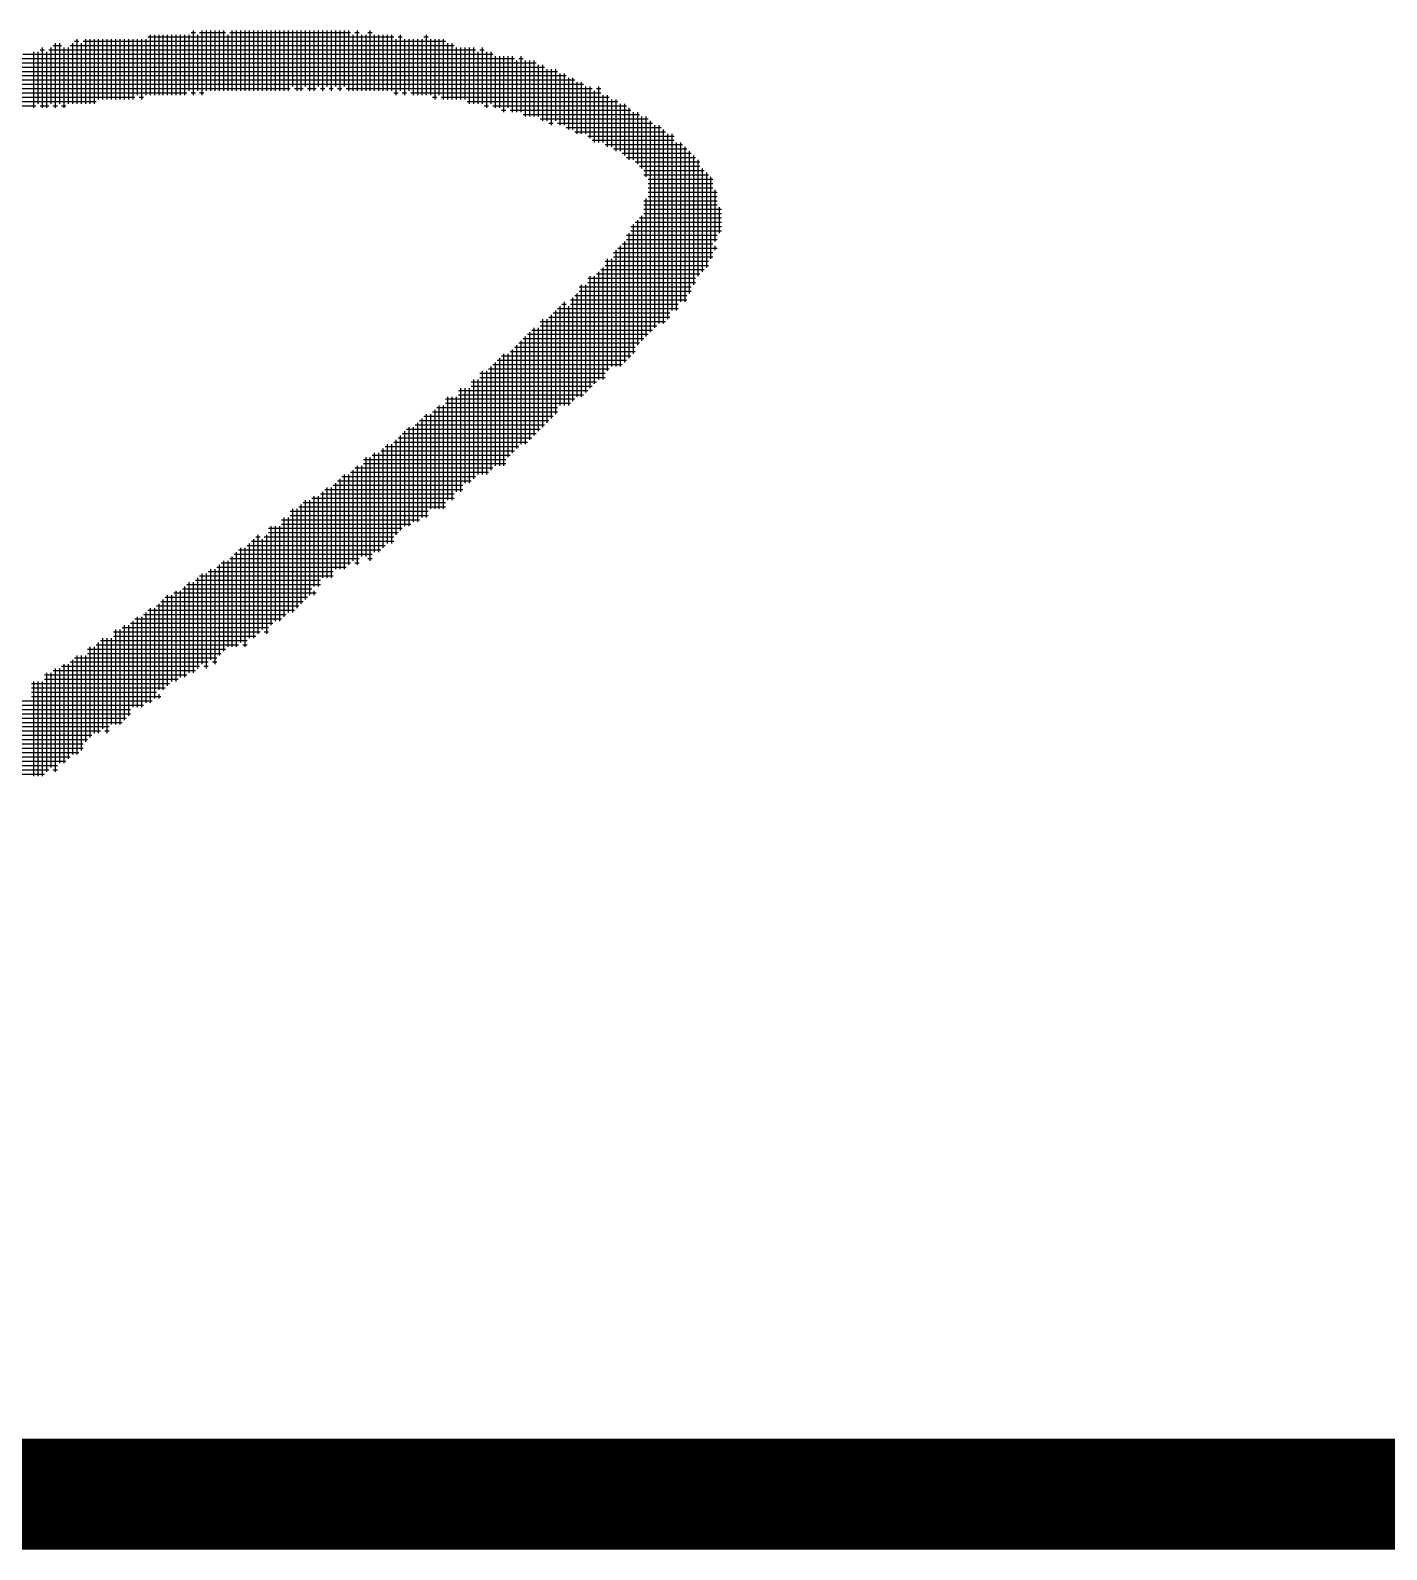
# Model space of a CAD drawing. Header units: feet. Extents: x 0 to 252300, y 0 to 178200.
# Drawn here: x 172249 to 172983, y 7770 to 8592 of the extents above; entities that cross this region are included whole.
import ezdxf
from ezdxf.enums import TextEntityAlignment as Align

# ---------------------------------------------------------------- set-up
doc = ezdxf.new("R2010")
doc.units = ezdxf.units.FT
doc.header["$LTSCALE"] = 3000
doc.header["$MEASUREMENT"] = 0
for name, color, linetype in [('CX-BORD', 3, 'CONTINUOUS'), ('CX-BORD-LIN1', 4, 'CONTINUOUS'), ('CX-BORD-LIN2', 3, 'CONTINUOUS'), ('CX-BORD-TEX2', 7, 'CONTINUOUS'), ('CX-BORD-TEX3', 6, 'CONTINUOUS')]:
    doc.layers.add(name, color=color, linetype=linetype)
doc.styles.add('TB_TEXT', font='')
doc.styles.add('TB_WBTXT', font='')
doc.styles.add('TB_WMTXT', font='')
doc.styles.get('TB_TEXT').set_extended_font_data('DotumChe')
doc.styles.get('TB_WBTXT').set_extended_font_data('Dotum')
doc.styles.get('TB_WMTXT').set_extended_font_data('DotumChe')

# ---------------------------------------------------------------- blocks, each defined once
blk = doc.blocks.new('CXBLKA1')
at = {"layer": 'CX-BORD-LIN1', "const_width": 0.2}
blk.add_lwpolyline([(558, 6), (270, 6)], dxfattribs=at)
at = {"layer": 'CX-BORD-LIN1', "style": 'TB_TEXT'}
for tag, p in [('TR_RCON5', (342.3033, 33)), ('TR_RCON4', (342.3033, 27)), ('TR_RCON3', (342.3033, 21)), ('TR_RCON2', (342.3033, 15)), ('TR_RCON1', (342.3033, 9))]:
    blk.add_attdef(tag, text='', height=3.5, dxfattribs=at).set_placement(p, align=Align.MIDDLE_LEFT)
for tag, height, p in [('TR_DGN5', 3.5, (451.1185, 33)), ('TR_CHK5', 3.5, (491.1185, 33)), ('TR_RDAT5', 3.5, (317.5, 33)), ('TR_APP5', 3.5, (531.1185, 33)), ('TR_RNUM5', 3, (285.1051, 32.6366)), ('TR_DGN4', 3.5, (451.1185, 27)), ('TR_CHK4', 3.5, (491.1185, 27)), ('TR_RDAT4', 3.5, (317.5, 27)), ('TR_APP4', 3.5, (531.1185, 27)), ('TR_RNUM4', 3, (285.1051, 26.6366)), ('TR_DGN3', 3.5, (451.1185, 21)), ('TR_CHK3', 3.5, (491.1185, 21)), ('TR_RDAT3', 3.5, (317.5, 21)), ('TR_APP3', 3.5, (531.1185, 21)), ('TR_RNUM3', 3, (285.1051, 20.6366)), ('TR_DGN2', 3.5, (451.1185, 15)), ('TR_CHK2', 3.5, (491.1185, 15)), ('TR_RDAT2', 3.5, (317.5, 15)), ('TR_APP2', 3.5, (531.1185, 15)), ('TR_RNUM2', 3, (285.1051, 14.6366)), ('TR_DGN1', 3.5, (451.1185, 9)), ('TR_CHK1', 3.5, (491.1185, 9)), ('TR_RDAT1', 3.5, (317.5, 9)), ('TR_APP1', 3.5, (531.1185, 9)), ('TR_RNUM1', 3, (285.1051, 8.6366))]:
    blk.add_attdef(tag, text='', height=height, dxfattribs=at).set_placement(p, align=Align.MIDDLE_CENTER)
at = {"layer": 'CX-BORD-LIN2', "style": 'TB_TEXT'}
blk.add_attdef('TD_VERSION', text='', height=3, rotation=90, dxfattribs=at).set_placement((800.5, 48.0149), align=Align.MIDDLE_CENTER)
at = {"layer": 'CX-BORD-TEX2', "style": 'TB_WMTXT'}
for tag, height, p in [('TB_CNAME', 5, (15.3448, 531.8324)), ('TB_CSCOP', 4, (16.6346, 523.8324))]:
    blk.add_attdef(tag, text='', height=height, dxfattribs=at).set_placement(p, align=Align.BOTTOM_LEFT)
at = {"layer": 'CX-BORD-TEX2', "style": 'TB_WBTXT'}
for tag, height, p in [('TB_MTITIL', 10, (398, 533.3264)), ('TB_STITL', 7, (398, 518.3264))]:
    blk.add_attdef(tag, text='', height=height, dxfattribs=at).set_placement(p, align=Align.MIDDLE_CENTER)
at = {"layer": 'CX-BORD-TEX3', "style": 'TB_TEXT'}
for tag, height, p in [('TD_LNDST', 4.5, (215, 31.5)), ('TD_DSECT', 4.5, (605.5, 31.5)), ('TD_DDIST', 4.5, (654.5, 31.5)), ('TD_DNAME_TOP', 4.5, (755, 27.957)), ('TD_CSECT', 4.5, (605.5, 22.5)), ('TD_CDIST', 4.5, (654.5, 22.5)), ('TD_DNAME_MAIN', 4.5, (755, 21.4731)), ('TD_DNAME_BOT', 3, (755, 15.2489)), ('TD_HSCAL', 4.5, (620.8841, 13.7484)), ('TD_VSCAL', 4.5, (656.8615, 13.7484)), ('TD_CCOMP', 4.5, (215, 13.5927)), ('TD_CSTEP', 4.5, (250.744, 5.125)), ('TD_FIELD', 4.5, (180, 5.125)), ('TD_DWGNO', 4.5, (755, 5.0017)), ('TD_DWGCODE', 4.5, (637, 4.7908))]:
    blk.add_attdef(tag, text='', height=height, dxfattribs=at).set_placement(p, align=Align.MIDDLE_CENTER)
for tag, height, width, p in [('TD_DCOMP', 4.5, 0.95, (215, 22.5875)), ('TD_CNAME', 5, 0.78, (65, 7.5956))]:
    blk.add_attdef(tag, text='', height=height, dxfattribs=dict(at, width=width)).set_placement(p, align=Align.MIDDLE_CENTER)

msp = doc.modelspace()

# ---------------------------------------------------------------- linework, layer by layer
at = {"layer": 'CX-BORD-LIN1'}
for p, q in [((172336.2, 8590.89), (172338.53, 8590.89)), ((172337.36, 8592.06), (172337.36, 8557.06)), ((172340.86, 8590.89), (172354.86, 8590.89)), ((172342.03, 8592.06), (172342.03, 8557.06)), ((172344.36, 8592.06), (172344.36, 8559.4)), ((172346.69, 8592.06), (172346.69, 8559.4)), ((172349.03, 8592.06), (172349.03, 8559.4)), ((172351.36, 8592.06), (172351.36, 8559.4)), ((172353.69, 8592.06), (172353.69, 8559.4)), ((172357.19, 8590.89), (172422.51, 8590.89)), ((172358.36, 8592.06), (172358.36, 8559.4)), ((172360.69, 8592.06), (172360.69, 8559.4)), ((172363.02, 8592.06), (172363.02, 8559.4)), ((172365.36, 8592.06), (172365.36, 8559.4)), ((172367.69, 8592.06), (172367.69, 8559.4)), ((172370.02, 8592.06), (172370.02, 8559.4)), ((172372.36, 8592.06), (172372.36, 8559.4)), ((172374.69, 8592.06), (172374.69, 8559.4)), ((172377.02, 8592.06), (172377.02, 8559.4)), ((172379.35, 8592.06), (172379.35, 8559.4)), ((172381.69, 8592.06), (172381.69, 8559.4)), ((172384.02, 8592.06), (172384.02, 8559.4)), ((172386.35, 8592.06), (172386.35, 8559.4)), ((172388.68, 8592.06), (172388.68, 8559.4)), ((172391.02, 8592.06), (172391.02, 8561.73)), ((172393.35, 8592.06), (172393.35, 8559.4)), ((172395.68, 8592.06), (172395.68, 8559.4)), ((172398.02, 8592.06), (172398.02, 8561.73)), ((172400.35, 8592.06), (172400.35, 8559.4)), ((172402.68, 8592.06), (172402.68, 8559.4)), ((172405.01, 8592.06), (172405.01, 8561.73)), ((172407.35, 8592.06), (172407.35, 8559.4)), ((172409.68, 8592.06), (172409.68, 8561.73)), ((172412.01, 8592.06), (172412.01, 8559.4)), ((172414.35, 8592.06), (172414.35, 8561.73)), ((172416.68, 8592.06), (172416.68, 8559.4)), ((172419.01, 8592.06), (172419.01, 8561.73)), ((172421.34, 8592.06), (172421.34, 8559.4)), ((172424.84, 8590.89), (172427.18, 8590.89)), ((172426.01, 8592.06), (172426.01, 8559.4)), ((172431.84, 8590.89), (172434.17, 8590.89)), ((172433.01, 8592.06), (172433.01, 8559.4)), ((172255.72, 8582.73), (172255.72, 8550.07)), ((172260.38, 8582.73), (172260.38, 8552.4)), ((172261.55, 8583.89), (172266.21, 8583.89)), ((172262.71, 8585.06), (172262.71, 8550.07)), ((172265.05, 8585.06), (172265.05, 8552.4)), ((172267.38, 8582.73), (172267.38, 8550.07)), ((172269.71, 8582.73), (172269.71, 8552.4)), ((172270.88, 8583.89), (172478.5, 8583.89)), ((172272.04, 8585.06), (172272.04, 8552.4)), ((172273.21, 8586.22), (172275.54, 8586.22)), ((172274.38, 8587.39), (172274.38, 8552.4)), ((172276.71, 8585.06), (172276.71, 8552.4)), ((172277.88, 8586.22), (172473.83, 8586.22)), ((172279.04, 8587.39), (172279.04, 8552.4)), ((172281.38, 8587.39), (172281.38, 8552.4)), ((172283.71, 8587.39), (172283.71, 8552.4)), ((172286.04, 8587.39), (172286.04, 8554.73)), ((172288.37, 8587.39), (172288.37, 8554.73)), ((172290.71, 8587.39), (172290.71, 8554.73)), ((172293.04, 8587.39), (172293.04, 8554.73)), ((172295.37, 8587.39), (172295.37, 8554.73)), ((172297.71, 8587.39), (172297.71, 8554.73)), ((172300.04, 8587.39), (172300.04, 8554.73)), ((172302.37, 8587.39), (172302.37, 8554.73)), ((172304.7, 8587.39), (172304.7, 8554.73)), ((172307.04, 8587.39), (172307.04, 8557.06)), ((172309.37, 8587.39), (172309.37, 8554.73)), ((172311.7, 8587.39), (172311.7, 8557.06)), ((172312.87, 8588.56), (172445.84, 8588.56)), ((172314.04, 8589.72), (172314.04, 8557.06)), ((172316.37, 8589.72), (172316.37, 8557.06)), ((172318.7, 8589.72), (172318.7, 8557.06)), ((172321.03, 8589.72), (172321.03, 8557.06)), ((172323.37, 8589.72), (172323.37, 8557.06)), ((172325.7, 8589.72), (172325.7, 8557.06)), ((172328.03, 8589.72), (172328.03, 8557.06)), ((172330.36, 8589.72), (172330.36, 8557.06)), ((172332.7, 8589.72), (172332.7, 8557.06)), ((172335.03, 8589.72), (172335.03, 8559.4)), ((172339.7, 8589.72), (172339.7, 8559.4)), ((172356.03, 8589.72), (172356.03, 8559.4)), ((172423.68, 8589.72), (172423.68, 8559.4)), ((172428.34, 8589.72), (172428.34, 8559.4)), ((172430.68, 8589.72), (172430.68, 8559.4)), ((172435.34, 8589.72), (172435.34, 8559.4)), ((172437.67, 8589.72), (172437.67, 8559.4)), ((172440.01, 8589.72), (172440.01, 8559.4)), ((172442.34, 8589.72), (172442.34, 8559.4)), ((172444.67, 8589.72), (172444.67, 8559.4)), ((172447, 8587.39), (172447, 8557.06)), ((172448.17, 8588.56), (172450.5, 8588.56)), ((172449.34, 8589.72), (172449.34, 8559.4)), ((172451.67, 8587.39), (172451.67, 8557.06)), ((172454, 8587.39), (172454, 8559.4)), ((172456.34, 8587.39), (172456.34, 8557.06)), ((172458.67, 8587.39), (172458.67, 8557.06)), ((172461, 8587.39), (172461, 8557.06)), ((172462.17, 8588.56), (172464.5, 8588.56)), ((172463.33, 8589.72), (172463.33, 8557.06)), ((172465.67, 8587.39), (172465.67, 8557.06)), ((172468, 8587.39), (172468, 8554.73)), ((172470.33, 8587.39), (172470.33, 8557.06)), ((172472.67, 8587.39), (172472.67, 8554.73)), ((172475, 8585.06), (172475, 8554.73)), ((172477.33, 8585.06), (172477.33, 8554.73)), ((172479.66, 8582.73), (172479.66, 8554.73)), ((172482, 8582.73), (172482, 8554.73)), ((172484.33, 8582.73), (172484.33, 8554.73)), ((172486.66, 8582.73), (172486.66, 8552.4)), ((172489, 8582.73), (172489, 8552.4)), ((172493.66, 8582.73), (172493.66, 8552.4)), ((172193.9, 8574.56), (172522.82, 8574.56)), ((172207.89, 8576.89), (172511.16, 8576.89)), ((172245.22, 8579.23), (172499.49, 8579.23)), ((172251.05, 8580.39), (172251.05, 8550.07)), ((172253.38, 8580.39), (172253.38, 8552.4)), ((172254.55, 8581.56), (172256.88, 8581.56)), ((172258.05, 8580.39), (172258.05, 8550.07)), ((172259.21, 8581.56), (172490.16, 8581.56)), ((172491.33, 8580.39), (172491.33, 8552.4)), ((172492.49, 8581.56), (172494.83, 8581.56)), ((172495.99, 8580.39), (172495.99, 8550.07)), ((172498.33, 8580.39), (172498.33, 8552.4)), ((172500.66, 8578.06), (172500.66, 8550.07)), ((172502.99, 8578.06), (172502.99, 8550.07)), ((172505.32, 8578.06), (172505.32, 8547.73)), ((172507.66, 8578.06), (172507.66, 8550.07)), ((172509.99, 8578.06), (172509.99, 8547.73)), ((172512.32, 8575.73), (172512.32, 8547.73)), ((172513.49, 8576.89), (172515.82, 8576.89)), ((172514.66, 8578.06), (172514.66, 8547.73)), ((172516.99, 8575.73), (172516.99, 8545.4)), ((172519.32, 8575.73), (172519.32, 8545.4)), ((172521.65, 8575.73), (172521.65, 8545.4)), ((172156.57, 8567.56), (172539.15, 8567.56)), ((172165.9, 8569.89), (172534.48, 8569.89)), ((172182.23, 8572.23), (172527.49, 8572.23)), ((172523.99, 8573.39), (172523.99, 8545.4)), ((172526.32, 8573.39), (172526.32, 8543.07)), ((172528.65, 8571.06), (172528.65, 8543.07)), ((172530.99, 8571.06), (172530.99, 8540.73)), ((172533.32, 8571.06), (172533.32, 8543.07)), ((172535.65, 8568.73), (172535.65, 8540.73)), ((172537.98, 8568.73), (172537.98, 8540.73)), ((172540.32, 8566.4), (172540.32, 8538.4)), ((172542.65, 8566.4), (172542.65, 8538.4)), ((172121.58, 8560.56), (172389.85, 8560.56)), ((172121.58, 8558.23), (172333.86, 8558.23)), ((172130.91, 8562.9), (172548.48, 8562.9)), ((172149.57, 8565.23), (172543.82, 8565.23)), ((172336.2, 8558.23), (172338.53, 8558.23)), ((172340.86, 8558.23), (172343.2, 8558.23)), ((172392.18, 8560.56), (172396.85, 8560.56)), ((172399.18, 8560.56), (172403.85, 8560.56)), ((172406.18, 8560.56), (172408.51, 8560.56)), ((172410.85, 8560.56), (172413.18, 8560.56)), ((172415.51, 8560.56), (172417.84, 8560.56)), ((172420.18, 8560.56), (172553.15, 8560.56)), ((172445.84, 8558.23), (172448.17, 8558.23)), ((172450.5, 8558.23), (172452.84, 8558.23)), ((172455.17, 8558.23), (172557.81, 8558.23)), ((172544.98, 8564.06), (172544.98, 8536.07)), ((172547.32, 8564.06), (172547.32, 8536.07)), ((172549.65, 8561.73), (172549.65, 8536.07)), ((172551.98, 8561.73), (172551.98, 8533.74)), ((172554.31, 8559.4), (172554.31, 8531.4)), ((172555.48, 8560.56), (172557.81, 8560.56)), ((172556.65, 8561.73), (172556.65, 8531.4)), ((172084.25, 8551.23), (172252.22, 8551.23)), ((172095.92, 8553.57), (172284.88, 8553.57)), ((172109.92, 8555.9), (172305.87, 8555.9)), ((172254.55, 8551.23), (172259.21, 8551.23)), ((172261.55, 8551.23), (172263.88, 8551.23)), ((172266.21, 8551.23), (172268.55, 8551.23)), ((172308.2, 8555.9), (172310.54, 8555.9)), ((172466.83, 8555.9), (172469.17, 8555.9)), ((172471.5, 8555.9), (172562.48, 8555.9)), ((172485.5, 8553.57), (172567.14, 8553.57)), ((172494.83, 8551.23), (172497.16, 8551.23)), ((172499.49, 8551.23), (172571.81, 8551.23)), ((172558.98, 8557.06), (172558.98, 8531.4)), ((172561.31, 8557.06), (172561.31, 8529.07)), ((172563.64, 8554.73), (172563.64, 8529.07)), ((172565.98, 8554.73), (172565.98, 8526.74)), ((172568.31, 8552.4), (172568.31, 8526.74)), ((172570.64, 8552.4), (172570.64, 8524.41)), ((172572.98, 8550.07), (172572.98, 8522.07)), ((172504.16, 8548.9), (172506.49, 8548.9)), ((172508.82, 8548.9), (172574.14, 8548.9)), ((172515.82, 8546.57), (172578.81, 8546.57)), ((172525.15, 8544.23), (172583.47, 8544.23)), ((172529.82, 8541.9), (172532.15, 8541.9)), ((172534.48, 8541.9), (172585.81, 8541.9)), ((172575.31, 8547.73), (172575.31, 8522.07)), ((172577.64, 8547.73), (172577.64, 8519.74)), ((172579.97, 8545.4), (172579.97, 8517.41)), ((172582.31, 8545.4), (172582.31, 8512.74)), ((172584.64, 8543.07), (172584.64, 8428.76)), ((172539.15, 8539.57), (172590.47, 8539.57)), ((172543.82, 8537.24), (172592.8, 8537.24)), ((172550.81, 8534.9), (172597.47, 8534.9)), ((172586.97, 8540.73), (172586.97, 8431.09)), ((172589.31, 8540.73), (172589.31, 8433.43)), ((172591.64, 8538.4), (172591.64, 8433.43)), ((172593.97, 8536.07), (172593.97, 8435.76)), ((172596.3, 8536.07), (172596.3, 8440.42)), ((172553.15, 8532.57), (172597.47, 8532.57)), ((172560.15, 8530.24), (172602.14, 8530.24)), ((172564.81, 8527.9), (172604.47, 8527.9)), ((172569.48, 8525.57), (172606.8, 8525.57)), ((172598.64, 8531.4), (172598.64, 8440.42)), ((172600.97, 8531.4), (172600.97, 8445.09)), ((172603.3, 8529.07), (172603.3, 8445.09)), ((172605.64, 8526.74), (172605.64, 8449.76)), ((172571.81, 8523.24), (172609.13, 8523.24)), ((172576.48, 8520.91), (172611.47, 8520.91)), ((172578.81, 8518.57), (172611.47, 8518.57)), ((172607.97, 8524.41), (172607.97, 8454.42)), ((172610.3, 8522.07), (172610.3, 8459.09)), ((172612.63, 8517.41), (172612.63, 8461.42)), ((172581.14, 8516.24), (172613.8, 8516.24)), ((172581.14, 8513.91), (172616.13, 8513.91)), ((172583.47, 8511.57), (172618.47, 8511.57)), ((172583.47, 8509.24), (172618.47, 8509.24)), ((172614.97, 8515.07), (172614.97, 8463.75)), ((172617.3, 8512.74), (172617.3, 8468.42)), ((172582.31, 8501.08), (172582.31, 8426.43)), ((172583.47, 8506.91), (172618.47, 8506.91)), ((172583.47, 8504.58), (172620.8, 8504.58)), ((172583.47, 8502.24), (172620.8, 8502.24)), ((172619.63, 8505.74), (172619.63, 8477.75)), ((172581.14, 8499.91), (172620.8, 8499.91)), ((172581.14, 8497.58), (172620.8, 8497.58)), ((172581.14, 8495.25), (172623.13, 8495.25)), ((172581.14, 8492.91), (172623.13, 8492.91)), ((172621.96, 8496.41), (172621.96, 8482.41)), ((172574.14, 8485.91), (172623.13, 8485.91)), ((172575.31, 8487.08), (172575.31, 8417.1)), ((172576.48, 8488.25), (172623.13, 8488.25)), ((172577.64, 8489.41), (172577.64, 8421.76)), ((172578.81, 8490.58), (172623.13, 8490.58)), ((172579.97, 8491.75), (172579.97, 8424.09)), ((172568.31, 8475.42), (172568.31, 8410.1)), ((172569.48, 8476.58), (172618.47, 8476.58)), ((172570.64, 8477.75), (172570.64, 8412.43)), ((172571.81, 8481.25), (172620.8, 8481.25)), ((172571.81, 8478.92), (172620.8, 8478.92)), ((172572.98, 8482.41), (172572.98, 8414.76)), ((172574.14, 8483.58), (172623.13, 8483.58)), ((172619.63, 8475.42), (172619.63, 8473.08)), ((172560.15, 8467.25), (172616.13, 8467.25)), ((172561.31, 8468.42), (172561.31, 8407.77)), ((172563.64, 8468.42), (172563.64, 8410.1)), ((172564.81, 8471.92), (172618.47, 8471.92)), ((172564.81, 8469.58), (172618.47, 8469.58)), ((172565.98, 8473.08), (172565.98, 8410.1)), ((172567.14, 8474.25), (172620.8, 8474.25)), ((172551.98, 8459.09), (172551.98, 8398.43)), ((172554.31, 8459.09), (172554.31, 8400.77)), ((172555.48, 8460.25), (172611.47, 8460.25)), ((172556.65, 8461.42), (172556.65, 8403.1)), ((172557.81, 8462.59), (172613.8, 8462.59)), ((172558.98, 8463.75), (172558.98, 8403.1)), ((172560.15, 8464.92), (172616.13, 8464.92)), ((172546.15, 8453.25), (172606.8, 8453.25)), ((172546.15, 8450.92), (172606.8, 8450.92)), ((172547.32, 8454.42), (172547.32, 8393.77)), ((172549.65, 8454.42), (172549.65, 8396.1)), ((172550.81, 8457.92), (172609.13, 8457.92)), ((172550.81, 8455.59), (172609.13, 8455.59)), ((172535.65, 8442.76), (172535.65, 8389.1)), ((172536.82, 8443.92), (172539.15, 8443.92)), ((172537.98, 8445.09), (172537.98, 8389.1)), ((172540.32, 8442.76), (172540.32, 8389.1)), ((172541.48, 8446.26), (172604.47, 8446.26)), ((172541.48, 8443.92), (172599.8, 8443.92)), ((172542.65, 8447.42), (172542.65, 8391.44)), ((172543.82, 8448.59), (172604.47, 8448.59)), ((172544.98, 8449.76), (172544.98, 8393.77)), ((172525.15, 8434.59), (172592.8, 8434.59)), ((172526.32, 8435.76), (172526.32, 8377.44)), ((172528.65, 8435.76), (172528.65, 8379.77)), ((172529.82, 8436.93), (172595.14, 8436.93)), ((172530.99, 8438.09), (172530.99, 8382.1)), ((172532.15, 8439.26), (172595.14, 8439.26)), ((172533.32, 8440.42), (172533.32, 8384.44)), ((172534.48, 8441.59), (172599.8, 8441.59)), ((172516.99, 8426.43), (172516.99, 8368.11)), ((172518.16, 8427.59), (172583.47, 8427.59)), ((172519.32, 8428.76), (172519.32, 8370.44)), ((172520.49, 8429.93), (172585.81, 8429.93)), ((172521.65, 8431.09), (172521.65, 8372.77)), ((172523.99, 8431.09), (172523.99, 8375.11)), ((172525.15, 8432.26), (172588.14, 8432.26)), ((172508.82, 8418.26), (172576.48, 8418.26)), ((172509.99, 8419.43), (172509.99, 8363.44)), ((172511.16, 8420.6), (172576.48, 8420.6)), ((172512.32, 8421.76), (172512.32, 8365.77)), ((172513.49, 8422.93), (172578.81, 8422.93)), ((172514.66, 8424.09), (172514.66, 8368.11)), ((172515.82, 8425.26), (172581.14, 8425.26)), ((172498.33, 8410.1), (172498.33, 8354.11)), ((172499.49, 8411.26), (172569.48, 8411.26)), ((172500.66, 8412.43), (172500.66, 8356.44)), ((172501.83, 8413.6), (172571.81, 8413.6)), ((172502.99, 8414.76), (172502.99, 8356.44)), ((172504.16, 8415.93), (172574.14, 8415.93)), ((172505.32, 8417.1), (172505.32, 8356.44)), ((172507.66, 8417.1), (172507.66, 8361.11)), ((172487.83, 8401.93), (172555.48, 8401.93)), ((172489, 8403.1), (172489, 8349.45)), ((172491.33, 8403.1), (172491.33, 8351.78)), ((172492.49, 8406.6), (172560.15, 8406.6)), ((172492.49, 8404.27), (172560.15, 8404.27)), ((172493.66, 8407.77), (172493.66, 8351.78)), ((172495.99, 8407.77), (172495.99, 8351.78)), ((172497.16, 8408.93), (172562.48, 8408.93)), ((172475, 8393.77), (172475, 8337.78)), ((172477.33, 8393.77), (172477.33, 8337.78)), ((172479.66, 8393.77), (172479.66, 8342.45)), ((172480.83, 8397.27), (172550.81, 8397.27)), ((172480.83, 8394.93), (172548.48, 8394.93)), ((172482, 8398.43), (172482, 8342.45)), ((172484.33, 8398.43), (172484.33, 8347.11)), ((172486.66, 8398.43), (172486.66, 8347.11)), ((172487.83, 8399.6), (172553.15, 8399.6)), ((172466.83, 8385.6), (172534.48, 8385.6)), ((172468, 8386.77), (172468, 8333.12)), ((172469.17, 8387.94), (172534.48, 8387.94)), ((172470.33, 8389.1), (172470.33, 8333.12)), ((172472.67, 8389.1), (172472.67, 8333.12)), ((172473.83, 8392.6), (172543.82, 8392.6)), ((172473.83, 8390.27), (172541.48, 8390.27)), ((172454, 8377.44), (172454, 8323.78)), ((172456.34, 8377.44), (172456.34, 8326.12)), ((172457.5, 8378.61), (172527.49, 8378.61)), ((172458.67, 8379.77), (172458.67, 8326.12)), ((172459.84, 8380.94), (172529.82, 8380.94)), ((172461, 8382.1), (172461, 8328.45)), ((172462.17, 8383.27), (172532.15, 8383.27)), ((172463.33, 8384.44), (172463.33, 8328.45)), ((172465.67, 8384.44), (172465.67, 8333.12)), ((172445.84, 8369.27), (172518.16, 8369.27)), ((172447, 8370.44), (172447, 8319.12)), ((172448.17, 8371.61), (172520.49, 8371.61)), ((172449.34, 8372.77), (172449.34, 8321.45)), ((172450.5, 8373.94), (172522.82, 8373.94)), ((172451.67, 8375.11), (172451.67, 8323.78)), ((172452.84, 8376.27), (172525.15, 8376.27)), ((172430.68, 8361.11), (172430.68, 8307.45)), ((172433.01, 8361.11), (172433.01, 8305.12)), ((172434.17, 8362.28), (172508.82, 8362.28)), ((172435.34, 8363.44), (172435.34, 8309.79)), ((172437.67, 8363.44), (172437.67, 8309.79)), ((172438.84, 8364.61), (172511.16, 8364.61)), ((172440.01, 8365.77), (172440.01, 8312.12)), ((172441.17, 8366.94), (172513.49, 8366.94)), ((172442.34, 8368.11), (172442.34, 8314.45)), ((172444.67, 8368.11), (172444.67, 8314.45)), ((172422.51, 8352.94), (172497.16, 8352.94)), ((172423.68, 8354.11), (172423.68, 8305.12)), ((172424.84, 8355.28), (172499.49, 8355.28)), ((172426.01, 8356.44), (172426.01, 8302.79)), ((172428.34, 8356.44), (172428.34, 8307.45)), ((172429.51, 8359.94), (172506.49, 8359.94)), ((172429.51, 8357.61), (172506.49, 8357.61)), ((172409.68, 8344.78), (172409.68, 8295.79)), ((172412.01, 8344.78), (172412.01, 8295.79)), ((172413.18, 8345.95), (172483.16, 8345.95)), ((172414.35, 8347.11), (172414.35, 8300.46)), ((172415.51, 8348.28), (172487.83, 8348.28)), ((172416.68, 8349.45), (172416.68, 8300.46)), ((172417.84, 8350.61), (172490.16, 8350.61)), ((172419.01, 8351.78), (172419.01, 8300.46)), ((172421.34, 8351.78), (172421.34, 8302.79)), ((172396.85, 8336.61), (172473.83, 8336.61)), ((172398.02, 8337.78), (172398.02, 8284.13)), ((172400.35, 8337.78), (172400.35, 8286.46)), ((172401.52, 8338.95), (172478.5, 8338.95)), ((172402.68, 8340.11), (172402.68, 8291.13)), ((172405.01, 8340.11), (172405.01, 8291.13)), ((172406.18, 8341.28), (172478.5, 8341.28)), ((172407.35, 8342.45), (172407.35, 8295.79)), ((172408.51, 8343.61), (172483.16, 8343.61)), ((172386.35, 8328.45), (172386.35, 8274.8)), ((172388.68, 8328.45), (172388.68, 8277.13)), ((172389.85, 8331.95), (172464.5, 8331.95)), ((172389.85, 8329.62), (172464.5, 8329.62)), ((172391.02, 8333.12), (172391.02, 8277.13)), ((172393.35, 8333.12), (172393.35, 8279.46)), ((172394.52, 8334.28), (172473.83, 8334.28)), ((172395.68, 8335.45), (172395.68, 8281.79)), ((172378.19, 8322.62), (172450.5, 8322.62)), ((172378.19, 8320.29), (172448.17, 8320.29)), ((172379.35, 8323.78), (172379.35, 8270.13)), ((172381.69, 8323.78), (172381.69, 8272.46)), ((172384.02, 8323.78), (172384.02, 8272.46)), ((172385.19, 8327.28), (172459.84, 8327.28)), ((172385.19, 8324.95), (172455.17, 8324.95)), ((172363.02, 8312.12), (172363.02, 8260.8)), ((172365.36, 8312.12), (172365.36, 8258.47)), ((172366.52, 8313.29), (172441.17, 8313.29)), ((172367.69, 8314.45), (172367.69, 8263.13)), ((172368.86, 8315.62), (172445.84, 8315.62)), ((172370.02, 8316.79), (172370.02, 8263.13)), ((172371.19, 8317.95), (172373.52, 8317.95)), ((172372.36, 8319.12), (172372.36, 8265.46)), ((172374.69, 8316.79), (172374.69, 8267.8)), ((172375.85, 8317.95), (172445.84, 8317.95)), ((172377.02, 8319.12), (172377.02, 8265.46)), ((172351.36, 8302.79), (172351.36, 8253.8)), ((172352.53, 8303.96), (172422.51, 8303.96)), ((172353.69, 8305.12), (172353.69, 8256.13)), ((172356.03, 8305.12), (172356.03, 8258.47)), ((172357.19, 8306.29), (172427.18, 8306.29)), ((172358.36, 8307.45), (172358.36, 8258.47)), ((172359.52, 8308.62), (172434.17, 8308.62)), ((172360.69, 8309.79), (172360.69, 8258.47)), ((172361.86, 8310.95), (172438.84, 8310.95)), ((172424.84, 8303.96), (172427.18, 8303.96)), ((172431.84, 8306.29), (172434.17, 8306.29)), ((172338.53, 8294.62), (172406.18, 8294.62)), ((172339.7, 8295.79), (172339.7, 8246.8)), ((172340.86, 8296.96), (172413.18, 8296.96)), ((172342.03, 8298.12), (172342.03, 8249.13)), ((172344.36, 8298.12), (172344.36, 8246.8)), ((172345.53, 8299.29), (172413.18, 8299.29)), ((172346.69, 8300.46), (172346.69, 8251.47)), ((172349.03, 8300.46), (172349.03, 8249.13)), ((172350.19, 8301.62), (172420.18, 8301.62)), ((172323.37, 8286.46), (172323.37, 8237.47)), ((172325.7, 8286.46), (172325.7, 8239.8)), ((172326.87, 8287.63), (172403.85, 8287.63)), ((172328.03, 8288.79), (172328.03, 8239.8)), ((172330.36, 8288.79), (172330.36, 8242.14)), ((172331.53, 8289.96), (172401.52, 8289.96)), ((172332.7, 8291.13), (172332.7, 8242.14)), ((172333.86, 8292.29), (172406.18, 8292.29)), ((172335.03, 8293.46), (172335.03, 8244.47)), ((172337.36, 8293.46), (172337.36, 8244.47)), ((172402.68, 8288.79), (172402.68, 8286.46)), ((172312.87, 8278.29), (172392.18, 8278.29)), ((172314.04, 8279.46), (172314.04, 8228.14)), ((172316.37, 8279.46), (172316.37, 8230.47)), ((172317.53, 8280.63), (172394.52, 8280.63)), ((172318.7, 8281.79), (172318.7, 8235.14)), ((172319.87, 8282.96), (172396.85, 8282.96)), ((172321.03, 8284.13), (172321.03, 8235.14)), ((172322.2, 8285.29), (172399.18, 8285.29)), ((172300.04, 8270.13), (172300.04, 8218.81)), ((172302.37, 8270.13), (172302.37, 8221.14)), ((172303.54, 8271.3), (172380.52, 8271.3)), ((172304.7, 8272.46), (172304.7, 8225.81)), ((172305.87, 8273.63), (172385.19, 8273.63)), ((172307.04, 8274.8), (172307.04, 8225.81)), ((172309.37, 8274.8), (172309.37, 8225.81)), ((172310.54, 8275.96), (172387.52, 8275.96)), ((172311.7, 8277.13), (172311.7, 8228.14)), ((172287.21, 8261.97), (172366.52, 8261.97)), ((172288.37, 8263.13), (172288.37, 8214.14)), ((172290.71, 8263.13), (172290.71, 8211.81)), ((172293.04, 8263.13), (172293.04, 8216.48)), ((172294.21, 8266.63), (172373.52, 8266.63)), ((172294.21, 8264.3), (172371.19, 8264.3)), ((172295.37, 8267.8), (172295.37, 8216.48)), ((172297.71, 8267.8), (172297.71, 8216.48)), ((172298.87, 8268.96), (172378.19, 8268.96)), ((172375.85, 8266.63), (172378.19, 8266.63)), ((172274.38, 8253.8), (172274.38, 8200.15)), ((172276.71, 8253.8), (172276.71, 8202.48)), ((172279.04, 8253.8), (172279.04, 8207.14)), ((172280.21, 8257.3), (172354.86, 8257.3)), ((172280.21, 8254.97), (172352.53, 8254.97)), ((172281.38, 8258.47), (172281.38, 8209.48)), ((172283.71, 8258.47), (172283.71, 8211.81)), ((172284.88, 8259.63), (172361.86, 8259.63)), ((172286.04, 8260.8), (172286.04, 8211.81)), ((172364.19, 8259.63), (172366.52, 8259.63)), ((172261.55, 8245.64), (172338.53, 8245.64)), ((172262.71, 8246.8), (172262.71, 8190.81)), ((172265.05, 8246.8), (172265.05, 8195.48)), ((172266.21, 8247.97), (172340.86, 8247.97)), ((172267.38, 8249.13), (172267.38, 8195.48)), ((172269.71, 8249.13), (172269.71, 8197.81)), ((172270.88, 8250.3), (172345.53, 8250.3)), ((172272.04, 8251.47), (172272.04, 8200.15)), ((172273.21, 8252.63), (172350.19, 8252.63)), ((172343.2, 8247.97), (172345.53, 8247.97)), ((172347.86, 8250.3), (172350.19, 8250.3)), ((172249.88, 8238.64), (172324.53, 8238.64)), ((172251.05, 8239.8), (172251.05, 8188.48)), ((172253.38, 8239.8), (172253.38, 8188.48)), ((172255.72, 8239.8), (172255.72, 8188.48)), ((172256.88, 8243.3), (172333.86, 8243.3)), ((172256.88, 8240.97), (172329.2, 8240.97)), ((172258.05, 8244.47), (172258.05, 8190.81)), ((172260.38, 8244.47), (172260.38, 8193.15)), ((172240.55, 8229.31), (172315.2, 8229.31)), ((172249.88, 8236.3), (172322.2, 8236.3)), ((172249.88, 8233.97), (172317.53, 8233.97)), ((172249.88, 8231.64), (172319.87, 8231.64)), ((172318.7, 8232.81), (172318.7, 8230.47)), ((172224.22, 8222.31), (172303.54, 8222.31)), ((172228.89, 8224.64), (172303.54, 8224.64)), ((172233.55, 8226.97), (172310.54, 8226.97)), ((172212.56, 8212.98), (172287.21, 8212.98)), ((172214.89, 8215.31), (172291.87, 8215.31)), ((172217.22, 8217.64), (172298.87, 8217.64)), ((172221.89, 8219.97), (172301.2, 8219.97)), ((172289.54, 8212.98), (172291.87, 8212.98)), ((172200.89, 8205.98), (172277.88, 8205.98)), ((172203.23, 8208.31), (172280.21, 8208.31)), ((172207.89, 8210.64), (172282.54, 8210.64)), ((172182.23, 8196.65), (172268.55, 8196.65)), ((172189.23, 8201.31), (172275.54, 8201.31)), ((172189.23, 8198.98), (172270.88, 8198.98)), ((172193.9, 8203.65), (172277.88, 8203.65)), ((172170.57, 8189.65), (172256.88, 8189.65)), ((172172.9, 8191.98), (172259.21, 8191.98)), ((172177.57, 8194.31), (172263.88, 8194.31)), ((172261.55, 8191.98), (172263.88, 8191.98))]:
    msp.add_line(p, q, dxfattribs=at)

# ---------------------------------------------------------------- block references
at = {"layer": 'CX-BORD', "xscale": 300, "yscale": 300, "zscale": 300}
msp.add_blockref('CXBLKA1', (7500, 6000), dxfattribs=at)

doc.saveas('drawing.dxf')
